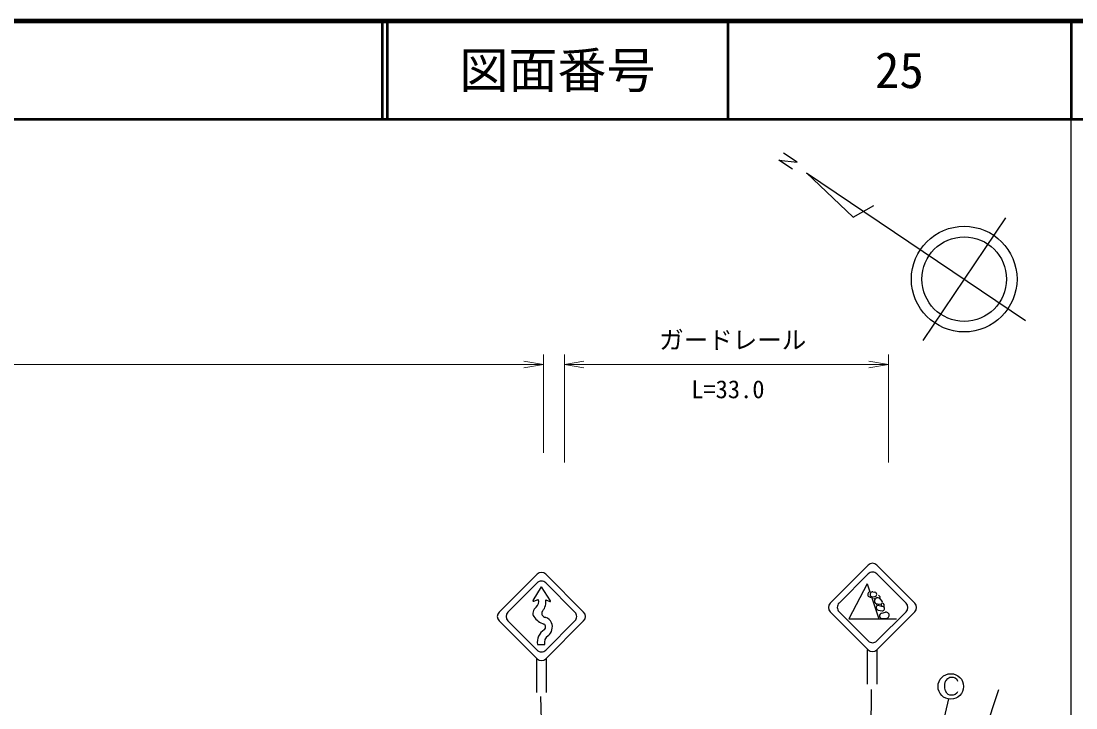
# Model space of a CAD drawing. Units: millimetres, scale not verified. Extents: x 40000 to 680000, y 20000 to 380000.
# Drawn here: x 471917 to 579500, y 309980 to 380000 of the extents above; entities that cross this region are included whole.
import ezdxf
from ezdxf.enums import TextEntityAlignment as Align

# ---------------------------------------------------------------- set-up
doc = ezdxf.new("R2010")
doc.units = ezdxf.units.MM
doc.header["$LTSCALE"] = 1000
for name, color, linetype, lineweight in [('M-BMK-OTRS', 5, 'Continuous', 25), ('M-BMK-SRVR', 3, 'Continuous', 25), ('M-STR-HTXT', 7, 'Continuous', 13), ('M-STR-STRC', 7, 'Continuous', 25), ('M-TTL', 2, 'Continuous', 140), ('M-TTL-BAND', 7, 'Continuous', 25), ('M-TTL-LINE', 7, 'Continuous', 50)]:
    doc.layers.add(name, color=color, linetype=linetype, lineweight=lineweight)
doc.layers.add('M-TTL-TXT', color=7, linetype='Continuous')
doc.styles.add('ＭＳ ゴシック', font='')
doc.styles.get('ＭＳ ゴシック').set_extended_font_data('MS Gothic')

# ---------------------------------------------------------------- blocks, each defined once
blk = doc.blocks.new('open_arrow')
at = {"color": 0, "linetype": 'Continuous', "lineweight": -2}
blk.add_lwpolyline([(7.5, 1.25), (0, 0), (7.5, -1.25)], dxfattribs=at)

msp = doc.modelspace()

# ---------------------------------------------------------------- linework, layer by layer
at = {"layer": 'M-BMK-OTRS'}
msp.add_line((562238, 283371), (571646, 311857), dxfattribs=at)
at = {"layer": 'M-BMK-SRVR'}
for p, q in [((550590, 364908), (549210, 365836)), ((549210, 365836), (551075, 365622)), ((551075, 365622), (549685, 366546)), ((552015, 364516), (556778, 360015)), ((552015, 364516), (574365, 349486)), ((556778, 360015), (558875, 361201)), ((572316, 359952), (563899, 347436))]:
    msp.add_line(p, q, dxfattribs=at)
for radius in [5387, 4309]:
    msp.add_circle((568107, 353694), radius, dxfattribs=at)
at = {"layer": 'M-STR-HTXT'}
for p, q in [((525188, 336000), (525188, 346000)), ((527324, 335000), (527324, 346000)), ((560382, 335000), (560382, 346000)), ((152829, 345000), (525188, 345000)), ((527324, 345000), (560382, 345000))]:
    msp.add_line(p, q, dxfattribs=at)
at = {"layer": 'M-STR-STRC'}
for p, q in [((558314, 324536), (554450, 320671)), ((559205, 324536), (563070, 320671)), ((524539, 323608), (520675, 319743)), ((525430, 323608), (529295, 319743)), ((555340, 320671), (558314, 323645)), ((559205, 323645), (562179, 320671)), ((524539, 322717), (521566, 319743)), ((524132, 320942), (524978, 322332)), ((525905, 320910), (524978, 322332)), ((528404, 319743), (525430, 322717)), ((558217, 322626), (556335, 319057)), ((558217, 322626), (558488, 321803)), ((558794, 321804), (559007, 321770)), ((524205, 320854), (524670, 321037)), ((525435, 321002), (525830, 320822)), ((558657, 321288), (559389, 319057)), ((558794, 321304), (559007, 321338)), ((558856, 321161), (559054, 321062)), ((559153, 321211), (559103, 321260)), ((559549, 321310), (559351, 321458)), ((559519, 321084), (559549, 321310)), ((559519, 321084), (559730, 320823)), ((559945, 320518), (559846, 320666)), ((554450, 319780), (558314, 315915)), ((555340, 319780), (558314, 316806)), ((559153, 320567), (559202, 320369)), ((563070, 319780), (559205, 315915)), ((559205, 316806), (562179, 319780)), ((559265, 320575), (559600, 320563)), ((559330, 319951), (559731, 319878)), ((559450, 320430), (559838, 320307)), ((559648, 320518), (559697, 320320)), ((559702, 319652), (560090, 319728)), ((559945, 320270), (559945, 320518)), ((520675, 318852), (524539, 314987)), ((524539, 315878), (521566, 318852)), ((529295, 318852), (525430, 314987)), ((528404, 318852), (525430, 315878)), ((556335, 319057), (561187, 319057)), ((559775, 319084), (560169, 319108)), ((524580, 316427), (525318, 316427)), ((558205, 315915), (558205, 312415)), ((559205, 315915), (559205, 312415)), ((524485, 315033), (524485, 311533)), ((525485, 315033), (525485, 311533)), ((566423, 312988), (566625, 313126)), ((566625, 313126), (566988, 313129)), ((566988, 313129), (567198, 313061)), ((566137, 312415), (566204, 312699)), ((566137, 311985), (566137, 312415)), ((566204, 312699), (566274, 312787)), ((566274, 312787), (566423, 312988)), ((567198, 313061), (567341, 312918)), ((567341, 312918), (567418, 312699)), ((525646, 288168), (524920, 311137)), ((558490, 287872), (558657, 311871)), ((566198, 311711), (566137, 311985)), ((566344, 311491), (566198, 311711)), ((566482, 311351), (566344, 311491)), ((566634, 311278), (566482, 311351)), ((566991, 311278), (566634, 311278)), ((567201, 311345), (566991, 311278)), ((567344, 311494), (567201, 311345)), ((567409, 311626), (567344, 311494)), ((566501, 310889), (560878, 287043))]:
    msp.add_line(p, q, dxfattribs=at)
msp.add_circle((566738, 312167), 1300, dxfattribs=at)
msp.add_circle((566738, 312167), 1300, dxfattribs=at)
for centre, radius, start, end in [((558760, 324090), 630, 45, 135), ((558760, 323199), 630, 44.99985, 135), ((524985, 323162), 630, 45, 135), ((524985, 322271), 630, 45, 135.00015), ((558547, 321537), 272, 102.65189, 293.70415), ((558754, 321554), 254, 80.78842, 279.21158), ((558972, 321554), 219, 279.21158, 80.78842), ((524183, 320910), 60.4, 148.6713, 291.44939), ((524009, 320794), 705, 309.6442, 20.13773), ((524009, 320794), 1441, 320.48022, 8.29105), ((525855, 320877), 60.4, 245.55605, 33.11134), ((554895, 320226), 630, 135, 225), ((555786, 320226), 630, 135, 225.00005), ((559276, 320888), 313, 38.80751, 267.9837), ((559605, 320723), 160, 267.9837, 38.80751), ((561733, 320226), 630, 315.00011, 44.99984), ((562624, 320226), 630, 315, 45), ((521120, 319297), 630, 135, 225), ((522011, 319297), 630, 135.00016, 224.99989), ((524607, 319610), 503, 161.91193, 220.56779), ((525132, 319438), 1056, 129.6442, 161.91193), ((525431, 319621), 403, 140.48022, 249.5806), ((527958, 319297), 630, 314.99995, 45), ((528849, 319297), 630, 315, 45), ((559375, 320195), 248, 72.29358, 259.63394), ((559757, 319370), 287, 101.14157, 273.44682), ((559771, 320096), 221, 259.63394, 72.29358), ((560150, 319421), 313, 273.44682, 101.14157), ((525734, 320252), 1793, 212.70621, 253.97952), ((525186, 318333), 201, 21.6294, 74.84784), ((525811, 320640), 1491, 249.5806, 254.84784), ((525186, 318333), 899, 21.6294, 74.84784), ((524949, 318239), 1154, 308.15279, 21.6294), ((526087, 316652), 1524, 122.04962, 188.49384), ((525172, 318115), 201, 302.04964, 330.80549), ((524949, 318239), 456, 330.80549, 21.6294), ((526087, 316652), 802, 122.04962, 196.31331), ((558760, 317252), 630, 225.00005, 315.00011), ((524985, 316324), 630, 224.99989, 314.99995), ((558760, 316361), 630, 225, 315), ((524985, 315433), 630, 225, 315)]:
    msp.add_arc(centre, radius, start, end, dxfattribs=at)
at = {"layer": 'M-TTL'}
msp.add_line((680000, 380000), (40000, 380000), dxfattribs=at)
at = {"layer": 'M-TTL-BAND'}
msp.add_line((579000, 20000), (579000, 370000), dxfattribs=at)
at = {"layer": 'M-TTL-LINE'}
for p, q in [((508747, 380000), (508747, 370000)), ((509247, 380000), (509247, 370000)), ((543997, 380000), (543997, 370000)), ((579000, 380000), (579000, 370000)), ((40000, 370000), (680000, 370000))]:
    msp.add_line(p, q, dxfattribs=at)

# ---------------------------------------------------------------- block references
at = {"layer": 'M-STR-HTXT', "xscale": 267, "yscale": 267, "rotation": 180}
for p in [(525188, 345000), (560382, 345000)]:
    msp.add_blockref('open_arrow', p, dxfattribs=at)
at = {"layer": 'M-STR-HTXT', "xscale": 267, "yscale": 267}
msp.add_blockref('open_arrow', (527324, 345000), dxfattribs=at)

# ---------------------------------------------------------------- texts
at = {"layer": 'M-STR-HTXT', "style": 'ＭＳ ゴシック'}
msp.add_text('ガードレール', height=1833, dxfattribs=at).set_placement((544500, 347500), align=Align.MIDDLE_CENTER)
msp.add_text('L=33.0', height=1833, dxfattribs=at).set_placement((544000, 341000), align=Align.BOTTOM_CENTER)
at = {"layer": 'M-TTL-TXT', "style": 'ＭＳ ゴシック'}
for s, p in [('図面番号', (526622, 375000)), ('25', (561497, 375000))]:
    msp.add_text(s, height=3666, dxfattribs=at).set_placement(p, align=Align.MIDDLE_CENTER)

doc.saveas('drawing.dxf')
